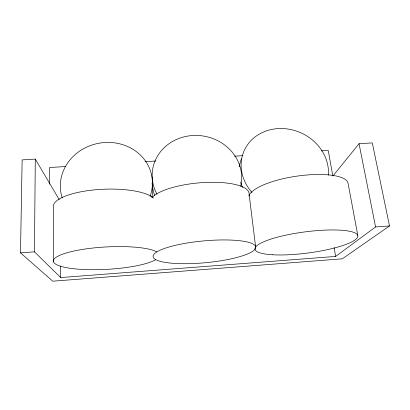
<?xml version="1.0" encoding="UTF-8"?>
<svg xmlns="http://www.w3.org/2000/svg" width="410" height="410" viewBox="0 0 410 410"><rect width="100%" height="100%" fill="white"/><g stroke="black" fill="none" stroke-linecap="round" stroke-linejoin="round"><path stroke-width="0.61" d="M49.595 184.111L49.595 167.521L65.784 166.527M389.5 225.936L375.575 226.95L335.646 256.434L60.716 277.565L34.445 251.842L35.296 159.106L22.13 159.9L20.5 252.862L52.731 281.188L342.324 258.812L389.5 225.936L372.295 142.911L359.042 143.715L333.007 175.854M20.5 252.862L34.445 251.842M145.037 161.668L155.902 161.002M234.52 156.179L242.828 155.672M321.368 150.854L328.256 150.434L332.797 175.931M35.296 159.106L59.245 199.624M359.042 143.715L375.575 226.95M357.797 235.376L347.998 182.916A50.22 14.647 -8.4 0 0 298.654 175.89A50.22 14.647 -8.4 0 0 248.86 196.113M334.135 247.63L335.646 256.434M255.722 247.645A51.557 10.947 -5.3 0 0 180.215 244.278A51.557 10.947 -5.3 0 0 177.274 263.563A51.557 10.947 -5.3 0 0 255.722 247.645L249.095 194.207A49.892 15.155 -5.3 0 0 207.234 182.373A49.892 15.155 -5.3 0 0 151.854 197.651M60.639 266.121L60.716 277.565M53.433 261.488L53.31 207.127A51.44 15.385 -2.3 0 1 95.556 189.763A51.44 15.385 -2.3 0 1 153.591 198.097M242.561 187.437A43.337 38.576 24.1 0 1 240.567 182.066M239.358 166.814A43.337 38.576 24.1 0 1 241.393 158.875M252.094 192.603A44.465 39.365 23.8 0 1 270.779 129.637A44.465 39.365 23.8 0 1 328.364 175.178M154.739 195.667A43.562 40.093 9 0 1 152.725 177.161M156.994 194.207A44.864 41.072 9.1 0 1 191.101 135.643A44.864 41.072 9.1 0 1 240.721 186.232M152.033 183.347A44.828 40.913 -11.3 0 1 151.915 196.984M62.223 197.953A46.192 41.943 -10.8 0 1 107.087 142.424A46.192 41.943 -10.8 0 1 150.055 196.375M155.718 259.704A53.156 11.208 -3.2 0 1 73.554 268.724A53.156 11.208 -3.2 0 1 75.829 250.628A53.156 11.208 -3.2 0 1 156.702 251.853M272.225 254.743A51.855 10.665 -7.4 0 0 356.818 238.328A51.855 10.665 -7.4 0 0 290.321 234.248A51.855 10.665 -7.4 0 0 272.225 254.743"/></g></svg>
